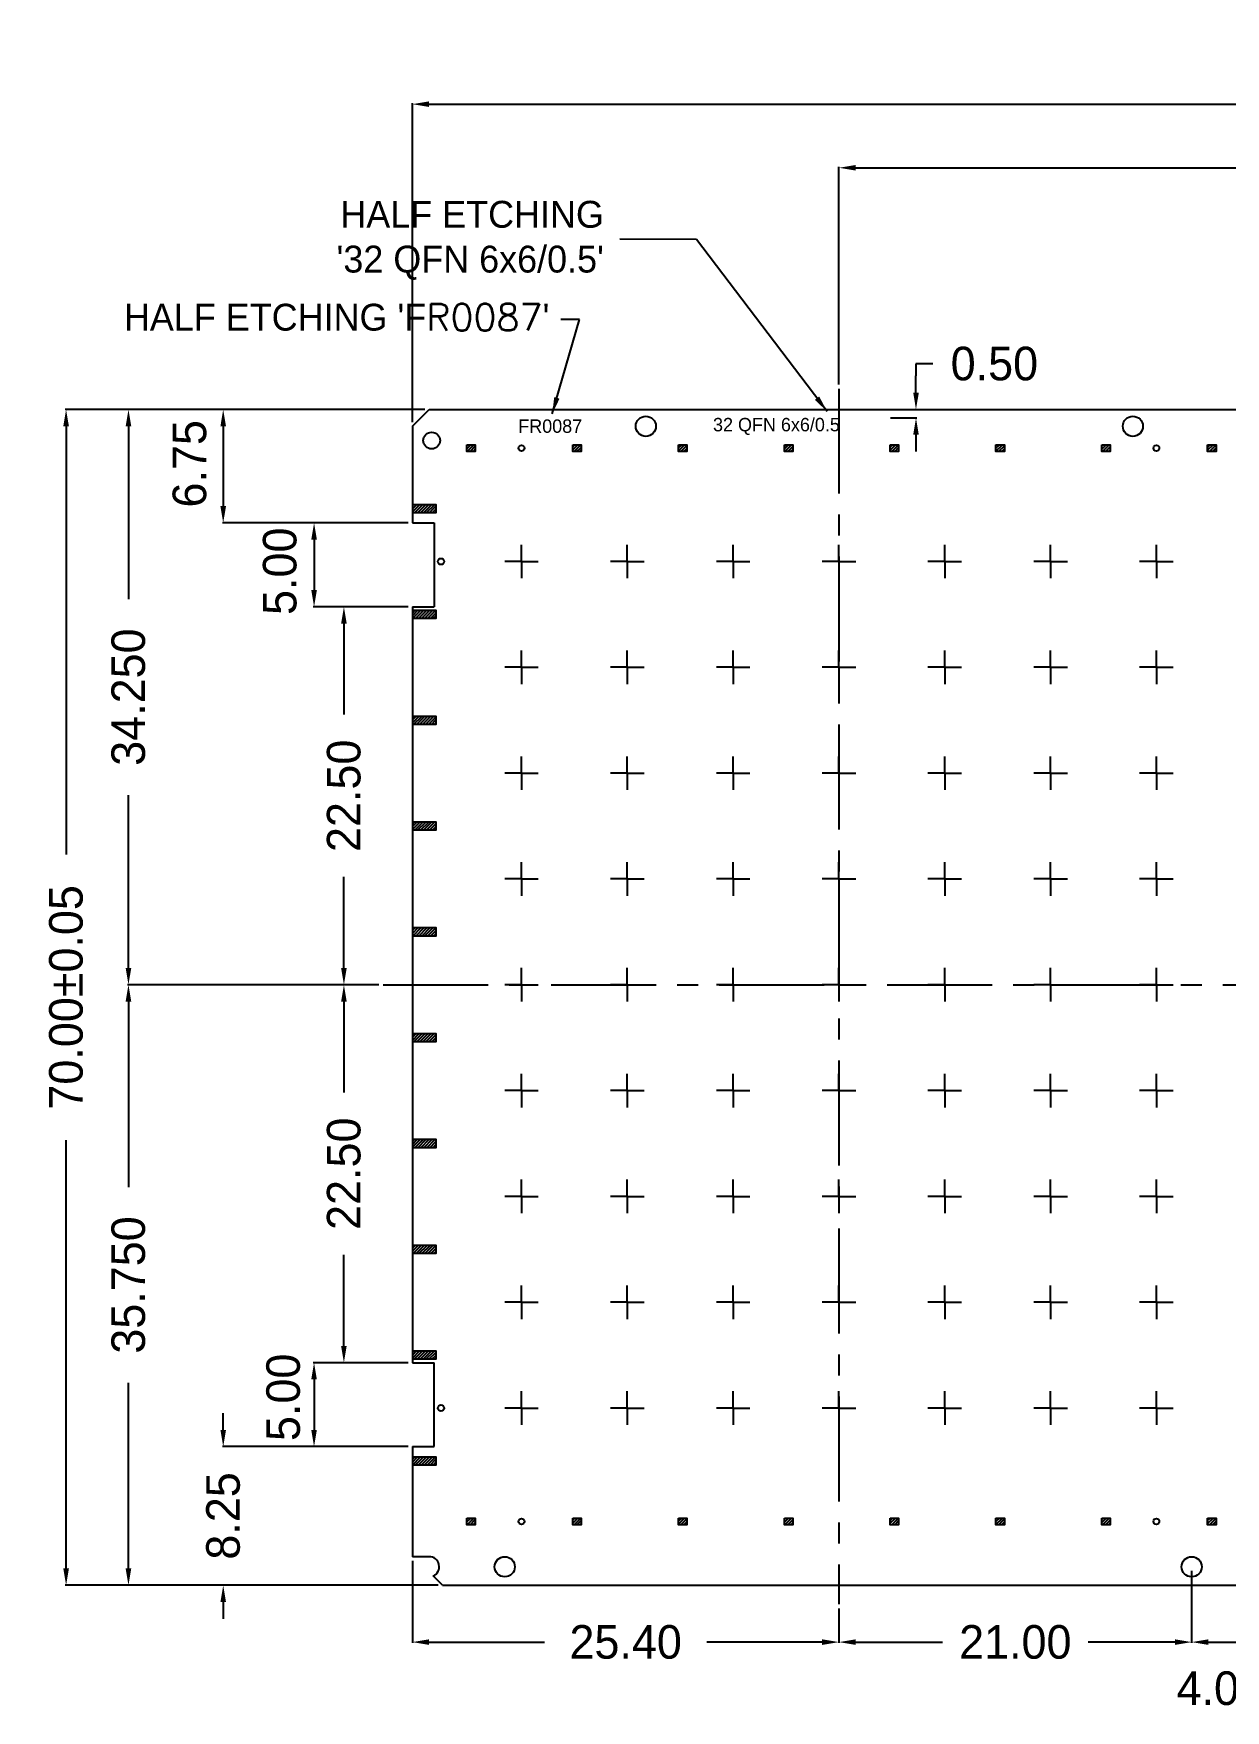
# Model space of a CAD drawing. Extents: x -347 to -72, y -334 to -144.
# Drawn here: x -346.5 to -275.6, y -243.4 to -143.6 of the extents above; entities that cross this region are included whole.
import ezdxf

# ---------------------------------------------------------------- set-up
doc = ezdxf.new("R2010")
doc.units = 0
doc.header["$LTSCALE"] = 5
doc.header["$MEASUREMENT"] = 0
doc.linetypes.add('CENTER', pattern=[2, 1.25, -0.25, 0.25, -0.25])
doc.layers.get('0').update_dxf_attribs({"linetype": 'CONTINUOUS'})
doc.layers.get('DEFPOINTS').update_dxf_attribs({"linetype": 'CONTINUOUS'})
for name, color, linetype in [('CENTER', 1, 'CENTER'), ('DIM', 3, 'CONTINUOUS'), ('Layer1', 4, 'CONTINUOUS')]:
    doc.layers.add(name, color=color, linetype=linetype)
doc.dimstyles.get("Standard").update_dxf_attribs({"dimtxt": 0.3, "dimasz": 0.2, "dimexe": 0.05, "dimexo": 0.15, "dimgap": 0.05, "dimtad": 0, "dimtoh": 1, "dimdec": 3, "dimdsep": 46, "dimtxsty": 'STANDARD', "dimcen": 0.5, "dimadec": 0, "dimazin": 0, "dimtfac": 1, "dimtdec": 3, "dimtofl": 0, "dimtmove": 0, "dimatfit": 3, "dimfxl": 1, "dimtolj": 1, "dimtzin": 0, "dimarcsym": 0})
doc.dimstyles.new('STANDARD$0', dxfattribs={"dimtxt": 0.18, "dimasz": 0.18, "dimexe": 0.18, "dimexo": 0.0625, "dimgap": 0.09, "dimtad": 0, "dimtih": 1, "dimtoh": 1, "dimdec": 4, "dimzin": 0, "dimdsep": 46, "dimtxsty": 'STANDARD', "dimcen": 0.09, "dimadec": 0, "dimazin": 0, "dimtfac": 1, "dimtdec": 4, "dimtofl": 0, "dimtmove": 0, "dimatfit": 3, "dimfxl": 1, "dimtolj": 1, "dimtzin": 0, "dimarcsym": 0})

# ---------------------------------------------------------------- blocks, each defined once
blk = doc.blocks.new('*D1')
at = {"layer": 'DEFPOINTS', "color": 0, "linetype": 'Continuous', "transparency": 16777216}
for p in [(-129.279, 209.935), (-103.879, 207.101), (-129.279, 204.847)]:
    blk.add_point(p, dxfattribs=at)
at = {"layer": 'DIM', "color": 0, "linetype": 'Continuous', "lineweight": -2, "transparency": 16777216}
for p, q in [((-129.279, 209.685), (-129.279, 204.797)), ((-103.879, 206.851), (-103.879, 204.797)), ((-128.279, 204.847), (-121.412, 204.847)), ((-104.879, 204.847), (-111.746, 204.847))]:
    blk.add_line(p, q, dxfattribs=at)
at = {"layer": 'DIM', "color": 0, "linetype": 'Continuous', "transparency": 16777216}
for points in [[(-128.279, 205.014), (-128.279, 204.681), (-129.279, 204.847)], [(-104.879, 205.014), (-104.879, 204.681), (-103.879, 204.847)]]:
    blk.add_solid(points, dxfattribs=at)
at = {"layer": 'DIM', "color": 0, "linetype": 'Continuous', "transparency": 16777216, "insert": (-116.579, 204.847), "char_height": 2, "attachment_point": 5}
blk.add_mtext('\\A1;25.40', dxfattribs=at)
blk = doc.blocks.new('*D15')
at = {"layer": 'DEFPOINTS', "color": 0, "linetype": 'Continuous', "transparency": 16777216}
for p in [(-82.879, 209.335), (-103.879, 207.101), (-82.879, 204.847)]:
    blk.add_point(p, dxfattribs=at)
at = {"layer": 'DIM', "color": 0, "linetype": 'Continuous', "lineweight": -2, "transparency": 16777216}
for p, q in [((-82.879, 209.085), (-82.879, 204.797)), ((-103.879, 206.851), (-103.879, 204.797)), ((-102.879, 204.847), (-97.712, 204.847)), ((-83.879, 204.847), (-89.046, 204.847))]:
    blk.add_line(p, q, dxfattribs=at)
at = {"layer": 'DIM', "color": 0, "linetype": 'Continuous', "transparency": 16777216}
for points in [[(-102.879, 205.014), (-102.879, 204.681), (-103.879, 204.847)], [(-83.879, 205.014), (-83.879, 204.681), (-82.879, 204.847)]]:
    blk.add_solid(points, dxfattribs=at)
at = {"layer": 'DIM', "color": 0, "linetype": 'Continuous', "transparency": 16777216, "insert": (-93.379, 204.847), "char_height": 2, "attachment_point": 5}
blk.add_mtext('\\A1;21.00', dxfattribs=at)
blk = doc.blocks.new('*D18')
at = {"layer": 'DEFPOINTS', "color": 0, "linetype": 'Continuous', "transparency": 16777216}
for p in [(-82.879, 209.335), (-78.879, 207.406), (-78.879, 204.847)]:
    blk.add_point(p, dxfattribs=at)
at = {"layer": 'DIM', "color": 0, "linetype": 'Continuous', "lineweight": -2, "transparency": 16777216}
for p, q in [((-82.879, 209.085), (-82.879, 204.797)), ((-78.879, 207.156), (-78.879, 204.797)), ((-81.879, 204.847), (-79.879, 204.847))]:
    blk.add_line(p, q, dxfattribs=at)
at = {"layer": 'DIM', "color": 0, "linetype": 'Continuous', "transparency": 16777216}
for points in [[(-81.879, 205.014), (-81.879, 204.681), (-82.879, 204.847)], [(-79.879, 205.014), (-79.879, 204.681), (-78.879, 204.847)]]:
    blk.add_solid(points, dxfattribs=at)
at = {"layer": 'DIM', "color": 0, "linetype": 'Continuous', "transparency": 16777216, "insert": (-81.175, 202.091), "char_height": 2, "attachment_point": 5}
blk.add_mtext('\\A1;4.00', dxfattribs=at)
blk = doc.blocks.new('*D28')
at = {"layer": 'DEFPOINTS', "color": 0, "linetype": 'Continuous', "transparency": 16777216}
for p in [(-103.879, 292.627), (-103.879, 279.475), (96.121, 279.475)]:
    blk.add_point(p, dxfattribs=at)
at = {"layer": 'DIM', "color": 0, "linetype": 'Continuous', "lineweight": -2, "transparency": 16777216}
for p, q in [((-103.879, 279.725), (-103.879, 292.677)), ((-102.879, 292.627), (-28.879, 292.627)), ((95.121, 292.627), (21.121, 292.627)), ((96.121, 279.725), (96.121, 292.677))]:
    blk.add_line(p, q, dxfattribs=at)
at = {"layer": 'DIM', "color": 0, "linetype": 'Continuous', "transparency": 16777216}
for points in [[(-102.879, 292.793), (-102.879, 292.46), (-103.879, 292.627)], [(95.121, 292.793), (95.121, 292.46), (96.121, 292.627)]]:
    blk.add_solid(points, dxfattribs=at)
at = {"layer": 'DIM', "color": 0, "linetype": 'Continuous', "transparency": 16777216, "insert": (-3.879, 292.627), "char_height": 2, "attachment_point": 5}
blk.add_mtext('\\A1;50.00%%p0.030 x 4 = 200.00%%p0.05', dxfattribs=at)
blk = doc.blocks.new('*D29')
at = {"layer": 'DEFPOINTS', "color": 0, "linetype": 'Continuous', "transparency": 16777216}
for p in [(-129.279, 296.415), (-129.279, 277.235), (120.721, 277.236, -2.036)]:
    blk.add_point(p, dxfattribs=at)
at = {"layer": 'DIM', "color": 0, "linetype": 'Continuous', "lineweight": -2, "transparency": 16777216}
for p, q in [((-129.279, 277.485), (-129.279, 296.465)), ((-128.279, 296.415), (-12.612, 296.415)), ((119.721, 296.415), (4.054, 296.415)), ((120.721, 277.486), (120.721, 296.465))]:
    blk.add_line(p, q, dxfattribs=at)
at = {"layer": 'DIM', "color": 0, "linetype": 'Continuous', "transparency": 16777216}
for points in [[(-128.279, 296.582), (-128.279, 296.248), (-129.279, 296.415)], [(119.721, 296.582), (119.721, 296.248), (120.721, 296.415)]]:
    blk.add_solid(points, dxfattribs=at)
at = {"layer": 'DIM', "color": 0, "linetype": 'Continuous', "transparency": 16777216, "insert": (-4.279, 296.415), "char_height": 2, "attachment_point": 5}
blk.add_mtext('\\A1;250.00%%p0.1', dxfattribs=at)
blk = doc.blocks.new('*D33')
at = {"layer": 'DEFPOINTS', "color": 0, "linetype": 'Continuous', "transparency": 16777216}
for p in [(-101.061, 277.735), (-99.292, 278.235), (-99.292, 278.235)]:
    blk.add_point(p, dxfattribs=at)
at = {"layer": 'DIM', "color": 0, "linetype": 'Continuous', "lineweight": -2, "transparency": 16777216}
for p, q in [((-98.292, 280.958), (-99.292, 280.958)), ((-99.292, 280.958), (-99.292, 280.235)), ((-99.292, 279.235), (-99.292, 280.235)), ((-100.811, 277.735), (-99.242, 277.735)), ((-99.542, 278.235), (-99.342, 278.235)), ((-99.292, 276.735), (-99.292, 275.735))]:
    blk.add_line(p, q, dxfattribs=at)
at = {"layer": 'DIM', "color": 0, "linetype": 'Continuous', "transparency": 16777216}
for points in [[(-99.458, 279.235), (-99.125, 279.235), (-99.292, 278.235)], [(-99.458, 276.735), (-99.125, 276.735), (-99.292, 277.735)]]:
    blk.add_solid(points, dxfattribs=at)
at = {"layer": 'DIM', "color": 0, "linetype": 'Continuous', "transparency": 16777216, "insert": (-94.625, 280.958), "char_height": 2, "attachment_point": 5}
blk.add_mtext('\\A1;0.50', dxfattribs=at)
blk = doc.blocks.new('*D55')
at = {"layer": 'DEFPOINTS', "color": 0, "linetype": 'Continuous', "transparency": 16777216}
for p in [(-129.279, 271.485), (-135.13, 266.485), (-129.279, 266.485)]:
    blk.add_point(p, dxfattribs=at)
at = {"layer": 'DIM', "color": 0, "linetype": 'Continuous', "lineweight": -2, "transparency": 16777216}
for p, q in [((-129.529, 271.485), (-135.18, 271.485)), ((-135.13, 270.485), (-135.13, 267.485)), ((-129.529, 266.485), (-135.18, 266.485))]:
    blk.add_line(p, q, dxfattribs=at)
at = {"layer": 'DIM', "color": 0, "linetype": 'Continuous', "transparency": 16777216}
for points in [[(-135.297, 270.485), (-134.964, 270.485), (-135.13, 271.485)], [(-135.297, 267.485), (-134.964, 267.485), (-135.13, 266.485)]]:
    blk.add_solid(points, dxfattribs=at)
at = {"layer": 'DIM', "color": 0, "linetype": 'Continuous', "transparency": 16777216, "insert": (-137.165, 268.604), "char_height": 2, "attachment_point": 5, "rotation": 90}
blk.add_mtext('\\A1;5.00', dxfattribs=at)
blk = doc.blocks.new('*D58')
at = {"layer": 'DEFPOINTS', "color": 0, "linetype": 'Continuous', "transparency": 16777216}
for p in [(-129.279, 216.485), (-140.54, 208.235), (-127.483, 208.235)]:
    blk.add_point(p, dxfattribs=at)
at = {"layer": 'DIM', "color": 0, "linetype": 'Continuous', "lineweight": -2, "transparency": 16777216}
for p, q in [((-140.54, 217.485), (-140.54, 218.485)), ((-129.529, 216.485), (-140.59, 216.485)), ((-127.733, 208.235), (-140.59, 208.235)), ((-140.54, 207.235), (-140.54, 206.235))]:
    blk.add_line(p, q, dxfattribs=at)
at = {"layer": 'DIM', "color": 0, "linetype": 'Continuous', "transparency": 16777216}
for points in [[(-140.706, 217.485), (-140.373, 217.485), (-140.54, 216.485)], [(-140.706, 207.235), (-140.373, 207.235), (-140.54, 208.235)]]:
    blk.add_solid(points, dxfattribs=at)
at = {"layer": 'DIM', "color": 0, "linetype": 'Continuous', "transparency": 16777216, "insert": (-140.54, 212.36), "char_height": 2, "attachment_point": 5, "rotation": 90}
blk.add_mtext('\\A1;8.25', dxfattribs=at)
blk = doc.blocks.new('*D54')
at = {"layer": 'DEFPOINTS', "color": 0, "linetype": 'Continuous', "transparency": 16777216}
for p in [(-128.279, 278.235), (-140.54, 271.485), (-129.279, 271.485)]:
    blk.add_point(p, dxfattribs=at)
at = {"layer": 'DIM', "color": 0, "linetype": 'Continuous', "lineweight": -2, "transparency": 16777216}
for p, q in [((-128.529, 278.235), (-140.59, 278.235)), ((-140.54, 277.235), (-140.54, 272.485)), ((-129.529, 271.485), (-140.59, 271.485))]:
    blk.add_line(p, q, dxfattribs=at)
at = {"layer": 'DIM', "color": 0, "linetype": 'Continuous', "transparency": 16777216}
for points in [[(-140.706, 277.235), (-140.373, 277.235), (-140.54, 278.235)], [(-140.706, 272.485), (-140.373, 272.485), (-140.54, 271.485)]]:
    blk.add_solid(points, dxfattribs=at)
at = {"layer": 'DIM', "color": 0, "linetype": 'Continuous', "transparency": 16777216, "insert": (-142.538, 275.002), "char_height": 2, "attachment_point": 5, "rotation": 90}
blk.add_mtext('\\A1;6.75', dxfattribs=at)
blk = doc.blocks.new('*D51')
at = {"layer": 'DEFPOINTS', "color": 0, "linetype": 'Continuous', "transparency": 16777216}
for p in [(-149.894, 278.235), (-128.279, 278.235), (-127.483, 208.235)]:
    blk.add_point(p, dxfattribs=at)
at = {"layer": 'DIM', "color": 0, "linetype": 'Continuous', "lineweight": -2, "transparency": 16777216}
for p, q in [((-128.529, 278.235), (-149.944, 278.235)), ((-149.894, 277.235), (-149.894, 251.735)), ((-149.894, 209.235), (-149.894, 234.735)), ((-127.733, 208.235), (-149.944, 208.235))]:
    blk.add_line(p, q, dxfattribs=at)
at = {"layer": 'DIM', "color": 0, "linetype": 'Continuous', "transparency": 16777216}
for points in [[(-150.061, 277.235), (-149.727, 277.235), (-149.894, 278.235)], [(-150.061, 209.235), (-149.727, 209.235), (-149.894, 208.235)]]:
    blk.add_solid(points, dxfattribs=at)
at = {"layer": 'DIM', "color": 0, "linetype": 'Continuous', "transparency": 16777216, "insert": (-149.894, 243.235), "char_height": 2, "attachment_point": 5, "rotation": 90}
blk.add_mtext('\\A1;70.00%%p0.05', dxfattribs=at)
blk = doc.blocks.new('*D56')
at = {"layer": 'DEFPOINTS', "color": 0, "linetype": 'Continuous', "transparency": 16777216}
for p in [(-129.279, 266.485), (-133.354, 243.985), (-131.015, 243.985)]:
    blk.add_point(p, dxfattribs=at)
at = {"layer": 'DIM', "color": 0, "linetype": 'Continuous', "lineweight": -2, "transparency": 16777216}
for p, q in [((-129.529, 266.485), (-133.404, 266.485)), ((-133.354, 265.485), (-133.354, 260.068)), ((-133.354, 244.985), (-133.354, 250.402)), ((-131.265, 243.985), (-133.404, 243.985))]:
    blk.add_line(p, q, dxfattribs=at)
at = {"layer": 'DIM', "color": 0, "linetype": 'Continuous', "transparency": 16777216}
for points in [[(-133.52, 265.485), (-133.187, 265.485), (-133.354, 266.485)], [(-133.52, 244.985), (-133.187, 244.985), (-133.354, 243.985)]]:
    blk.add_solid(points, dxfattribs=at)
at = {"layer": 'DIM', "color": 0, "linetype": 'Continuous', "transparency": 16777216, "insert": (-133.354, 255.235), "char_height": 2, "attachment_point": 5, "rotation": 90}
blk.add_mtext('\\A1;22.50', dxfattribs=at)
blk = doc.blocks.new('*D53')
at = {"layer": 'DEFPOINTS', "color": 0, "linetype": 'Continuous', "transparency": 16777216}
for p in [(-131.015, 243.985), (-146.182, 208.235), (-127.483, 208.235)]:
    blk.add_point(p, dxfattribs=at)
at = {"layer": 'DIM', "color": 0, "linetype": 'Continuous', "lineweight": -2, "transparency": 16777216}
for p, q in [((-131.265, 243.985), (-146.232, 243.985)), ((-146.182, 242.985), (-146.182, 231.943)), ((-146.182, 209.235), (-146.182, 220.277)), ((-127.733, 208.235), (-146.232, 208.235))]:
    blk.add_line(p, q, dxfattribs=at)
at = {"layer": 'DIM', "color": 0, "linetype": 'Continuous', "transparency": 16777216}
for points in [[(-146.349, 242.985), (-146.015, 242.985), (-146.182, 243.985)], [(-146.349, 209.235), (-146.015, 209.235), (-146.182, 208.235)]]:
    blk.add_solid(points, dxfattribs=at)
at = {"layer": 'DIM', "color": 0, "linetype": 'Continuous', "transparency": 16777216, "insert": (-146.182, 226.11), "char_height": 2, "attachment_point": 5, "rotation": 90}
blk.add_mtext('\\A1;35.750', dxfattribs=at)
blk = doc.blocks.new('*D52')
at = {"layer": 'DEFPOINTS', "color": 0, "linetype": 'Continuous', "transparency": 16777216}
for p in [(-146.182, 278.235), (-128.279, 278.235), (-131.015, 243.985)]:
    blk.add_point(p, dxfattribs=at)
at = {"layer": 'DIM', "color": 0, "linetype": 'Continuous', "lineweight": -2, "transparency": 16777216}
for p, q in [((-128.529, 278.235), (-146.232, 278.235)), ((-146.182, 277.235), (-146.182, 266.943)), ((-146.182, 244.985), (-146.182, 255.277)), ((-131.265, 243.985), (-146.232, 243.985))]:
    blk.add_line(p, q, dxfattribs=at)
at = {"layer": 'DIM', "color": 0, "linetype": 'Continuous', "transparency": 16777216}
for points in [[(-146.349, 277.235), (-146.015, 277.235), (-146.182, 278.235)], [(-146.349, 244.985), (-146.015, 244.985), (-146.182, 243.985)]]:
    blk.add_solid(points, dxfattribs=at)
at = {"layer": 'DIM', "color": 0, "linetype": 'Continuous', "transparency": 16777216, "insert": (-146.182, 261.11), "char_height": 2, "attachment_point": 5, "rotation": 90}
blk.add_mtext('\\A1;34.250', dxfattribs=at)
blk = doc.blocks.new('*D57')
at = {"layer": 'DEFPOINTS', "color": 0, "linetype": 'Continuous', "transparency": 16777216}
for p in [(-129.279, 221.485), (-135.13, 216.485), (-129.279, 216.485)]:
    blk.add_point(p, dxfattribs=at)
at = {"layer": 'DIM', "color": 0, "linetype": 'Continuous', "lineweight": -2, "transparency": 16777216}
for p, q in [((-129.529, 221.485), (-135.18, 221.485)), ((-135.13, 220.485), (-135.13, 217.485)), ((-129.529, 216.485), (-135.18, 216.485))]:
    blk.add_line(p, q, dxfattribs=at)
at = {"layer": 'DIM', "color": 0, "linetype": 'Continuous', "transparency": 16777216}
for points in [[(-135.297, 220.485), (-134.964, 220.485), (-135.13, 221.485)], [(-135.297, 217.485), (-134.964, 217.485), (-135.13, 216.485)]]:
    blk.add_solid(points, dxfattribs=at)
at = {"layer": 'DIM', "color": 0, "linetype": 'Continuous', "transparency": 16777216, "insert": (-136.961, 219.422), "char_height": 2, "attachment_point": 5, "rotation": 90}
blk.add_mtext('\\A1;5.00', dxfattribs=at)
blk = doc.blocks.new('*D62')
at = {"layer": 'DEFPOINTS', "color": 0, "linetype": 'Continuous', "transparency": 16777216}
for p in [(-131.265, 243.985), (-133.354, 221.485), (-129.529, 221.485)]:
    blk.add_point(p, dxfattribs=at)
at = {"layer": 'DIM', "color": 0, "linetype": 'Continuous', "lineweight": -2, "transparency": 16777216}
for p, q in [((-131.515, 243.985), (-133.404, 243.985)), ((-133.354, 242.985), (-133.354, 237.568)), ((-133.354, 222.485), (-133.354, 227.902)), ((-129.779, 221.485), (-133.404, 221.485))]:
    blk.add_line(p, q, dxfattribs=at)
at = {"layer": 'DIM', "color": 0, "linetype": 'Continuous', "transparency": 16777216}
for points in [[(-133.52, 242.985), (-133.187, 242.985), (-133.354, 243.985)], [(-133.52, 222.485), (-133.187, 222.485), (-133.354, 221.485)]]:
    blk.add_solid(points, dxfattribs=at)
at = {"layer": 'DIM', "color": 0, "linetype": 'Continuous', "transparency": 16777216, "insert": (-133.354, 232.735), "char_height": 2, "attachment_point": 5, "rotation": 90}
blk.add_mtext('\\A1;22.50', dxfattribs=at)

msp = doc.modelspace()

# ---------------------------------------------------------------- hatches: boundary and pattern name
at = {"layer": 'Layer1'}
h = msp.add_hatch(dxfattribs=at)
h.set_pattern_fill('ANSI31', color=256, angle=180, style=0)
h.set_pattern_definition([(225, (-3e-13, 0.033), (0.088388348, -0.088388348), [])])
h.paths.add_polyline_path([(-320.2408, -168.4906), (-320.2408, -168.0906), (-320.7408, -168.0906), (-320.7408, -168.4906)])
h.paths.add_polyline_path([(-313.9408, -168.4906), (-313.9408, -168.0906), (-314.4408, -168.0906), (-314.4408, -168.4906)])
h.paths.add_polyline_path([(-308.1408, -168.0906), (-308.1408, -168.4906), (-307.6408, -168.4906), (-307.6408, -168.0906)])
h.paths.add_polyline_path([(-301.8408, -168.4906), (-301.3408, -168.4906), (-301.3408, -168.0906), (-301.8408, -168.0906)])
h.paths.add_polyline_path([(-295.0408, -168.4906), (-295.0408, -168.0906), (-295.5408, -168.0906), (-295.5408, -168.4906)])
h.paths.add_polyline_path([(-289.2408, -168.4906), (-288.7408, -168.4906), (-288.7408, -168.0906), (-289.2408, -168.0906)])
h.paths.add_polyline_path([(-282.4408, -168.0906), (-282.9408, -168.0906), (-282.9408, -168.4906), (-282.4408, -168.4906)])
h.paths.add_polyline_path([(-276.6408, -168.4906), (-276.1408, -168.4906), (-276.1408, -168.0906), (-276.6408, -168.0906)])
h = msp.add_hatch(dxfattribs=at)
h.set_pattern_fill('ANSI31', color=256, angle=180, style=0)
h.set_pattern_definition([(225, (-50.4, 0.033), (0.088388348, -0.088388348), [])])
h.paths.add_polyline_path([(-322.5908, -172.1406), (-322.5908, -171.6406), (-323.9908, -171.6406), (-323.9908, -172.1406)])
h.paths.add_polyline_path([(-322.5908, -178.4406), (-322.5908, -177.9406), (-323.9908, -177.9406), (-323.9908, -178.4406)])
h.paths.add_polyline_path([(-323.9908, -184.2406), (-323.9908, -184.7406), (-322.5908, -184.7406), (-322.5908, -184.2406)])
h.paths.add_polyline_path([(-322.5908, -191.0406), (-322.5908, -190.5406), (-323.9908, -190.5406), (-323.9908, -191.0406)])
h.paths.add_polyline_path([(-322.5908, -197.3406), (-322.5908, -196.8406), (-323.9908, -196.8406), (-323.9908, -197.3406)])
h.paths.add_polyline_path([(-322.5908, -203.6406), (-322.5908, -203.1406), (-323.9908, -203.1406), (-323.9908, -203.6406)])
h.paths.add_polyline_path([(-322.5908, -209.9406), (-322.5908, -209.4406), (-323.9908, -209.4406), (-323.9908, -209.9406)])
h.paths.add_polyline_path([(-322.5908, -216.2406), (-322.5908, -215.7406), (-323.9908, -215.7406), (-323.9908, -216.2406)])
h.paths.add_polyline_path([(-323.9908, -222.0406), (-323.9908, -222.5406), (-322.5908, -222.5406), (-322.5908, -222.0406)])
h.paths.add_polyline_path([(-322.5908, -228.8406), (-322.5908, -228.3406), (-323.9908, -228.3406), (-323.9908, -228.8406)])
h = msp.add_hatch(dxfattribs=at)
h.set_pattern_fill('ANSI31', color=256, angle=180, style=0)
h.set_pattern_definition([(225, (-3e-13, -63.867), (0.088388348, -0.088388348), [])])
h.paths.add_polyline_path([(-320.2408, -232.3906), (-320.2408, -231.9906), (-320.7408, -231.9906), (-320.7408, -232.3906)])
h.paths.add_polyline_path([(-313.9408, -232.3906), (-313.9408, -231.9906), (-314.4408, -231.9906), (-314.4408, -232.3906)])
h.paths.add_polyline_path([(-308.1408, -231.9906), (-308.1408, -232.3906), (-307.6408, -232.3906), (-307.6408, -231.9906)])
h.paths.add_polyline_path([(-301.8408, -232.3906), (-301.3408, -232.3906), (-301.3408, -231.9906), (-301.8408, -231.9906)])
h.paths.add_polyline_path([(-295.0408, -232.3906), (-295.0408, -231.9906), (-295.5408, -231.9906), (-295.5408, -232.3906)])
h.paths.add_polyline_path([(-289.2408, -232.3906), (-288.7408, -232.3906), (-288.7408, -231.9906), (-289.2408, -231.9906)])
h.paths.add_polyline_path([(-282.4408, -231.9906), (-282.9408, -231.9906), (-282.9408, -232.3906), (-282.4408, -232.3906)])
h.paths.add_polyline_path([(-276.6408, -232.3906), (-276.1408, -232.3906), (-276.1408, -231.9906), (-276.6408, -231.9906)])

# ---------------------------------------------------------------- linework, layer by layer
for p, q in [((-323.9908, -166.9906), (-322.9908, -165.9906)), ((-322.9908, -165.9906), (-74.9895, -165.9906)), ((-323.9908, -166.9906), (-323.9908, -172.7406)), ((-323.9908, -172.7406), (-322.6908, -172.7406)), ((-322.6908, -172.7406), (-322.6908, -177.7406)), ((-323.9908, -177.7406), (-323.9908, -222.7406)), ((-323.9908, -177.7406), (-322.6908, -177.7406)), ((-323.9908, -222.7406), (-322.6908, -222.7406)), ((-322.6908, -227.7406), (-322.6908, -222.7406)), ((-323.9908, -227.7406), (-322.6908, -227.7406)), ((-323.9908, -227.7406), (-323.9908, -234.2906)), ((-323.194, -234.2906), (-323.9908, -234.2906)), ((-322.9908, -234.2906), (-323.194, -234.2906)), ((-322.1943, -235.9906), (-322.7463, -235.4386)), ((-322.1943, -235.9906), (-74.9872, -235.9906))]:
    msp.add_line(p, q)
for centre, radius in [((-310.0908, -166.9906), 0.6), ((-281.0908, -166.9906), 0.6), ((-322.8408, -167.8406), 0.5), ((-317.4908, -168.2906), 0.175), ((-279.6908, -168.2906), 0.175), ((-322.2908, -175.0406), 0.185), ((-322.2908, -225.4406), 0.185), ((-317.4908, -232.1906), 0.175), ((-279.6908, -232.1906), 0.175), ((-318.4908, -234.8906), 0.6), ((-277.5908, -234.8906), 0.6)]:
    msp.add_circle(centre, radius)
msp.add_arc((-322.9908, -234.8906), 0.6, 294.0393, 90)
at = {"layer": 'CENTER'}
for p, q in [((-298.5908, -164.7509), (-298.5908, -237.1248)), ((-317.4908, -175.0406), (-317.4908, -174.0406)), ((-311.1908, -175.0406), (-311.1908, -174.0406)), ((-304.8908, -175.0406), (-304.8908, -174.0406)), ((-298.5908, -175.0406), (-298.5908, -174.0406)), ((-292.2908, -175.0406), (-292.2908, -174.0406)), ((-285.9908, -175.0406), (-285.9908, -174.0406)), ((-279.6908, -175.0406), (-279.6908, -174.0406)), ((-317.4908, -175.0406), (-318.4908, -175.0406)), ((-317.4908, -175.0406), (-316.4908, -175.0406)), ((-317.4908, -175.0406), (-317.4908, -176.0406)), ((-311.1908, -175.0406), (-312.1908, -175.0406)), ((-311.1908, -175.0406), (-310.1908, -175.0406)), ((-311.1908, -175.0406), (-311.1908, -176.0406)), ((-304.8908, -175.0406), (-305.8908, -175.0406)), ((-304.8908, -175.0406), (-303.8908, -175.0406)), ((-304.8908, -175.0406), (-304.8908, -176.0406)), ((-298.5908, -175.0406), (-299.5908, -175.0406)), ((-298.5908, -175.0406), (-297.5908, -175.0406)), ((-298.5908, -175.0406), (-298.5908, -176.0406)), ((-292.2908, -175.0406), (-293.2908, -175.0406)), ((-292.2908, -175.0406), (-291.2908, -175.0406)), ((-292.2908, -175.0406), (-292.2908, -176.0406)), ((-285.9908, -175.0406), (-286.9908, -175.0406)), ((-285.9908, -175.0406), (-285.9908, -176.0406)), ((-285.9908, -175.0406), (-284.9908, -175.0406)), ((-279.6908, -175.0406), (-280.6908, -175.0406)), ((-279.6908, -175.0406), (-278.6908, -175.0406)), ((-279.6908, -175.0406), (-279.6908, -176.0406)), ((-317.4908, -181.3406), (-317.4908, -180.3406)), ((-311.1908, -181.3406), (-311.1908, -180.3406)), ((-304.8908, -181.3406), (-304.8908, -180.3406)), ((-298.5908, -181.3406), (-298.5908, -180.3406)), ((-292.2908, -181.3406), (-292.2908, -180.3406)), ((-285.9908, -181.3406), (-285.9908, -180.3406)), ((-279.6908, -181.3406), (-279.6908, -180.3406)), ((-317.4908, -181.3406), (-318.4908, -181.3406)), ((-317.4908, -181.3406), (-316.4908, -181.3406)), ((-317.4908, -181.3406), (-317.4908, -182.3406)), ((-311.1908, -181.3406), (-312.1908, -181.3406)), ((-311.1908, -181.3406), (-310.1908, -181.3406)), ((-311.1908, -181.3406), (-311.1908, -182.3406)), ((-304.8908, -181.3406), (-305.8908, -181.3406)), ((-304.8908, -181.3406), (-303.8908, -181.3406)), ((-304.8908, -181.3406), (-304.8908, -182.3406)), ((-298.5908, -181.3406), (-299.5908, -181.3406)), ((-298.5908, -181.3406), (-298.5908, -182.3406)), ((-298.5908, -181.3406), (-297.5908, -181.3406)), ((-292.2908, -181.3406), (-293.2908, -181.3406)), ((-292.2908, -181.3406), (-291.2908, -181.3406)), ((-292.2908, -181.3406), (-292.2908, -182.3406)), ((-285.9908, -181.3406), (-286.9908, -181.3406)), ((-285.9908, -181.3406), (-284.9908, -181.3406)), ((-285.9908, -181.3406), (-285.9908, -182.3406)), ((-279.6908, -181.3406), (-280.6908, -181.3406)), ((-279.6908, -181.3406), (-278.6908, -181.3406)), ((-279.6908, -181.3406), (-279.6908, -182.3406)), ((-317.4908, -187.6406), (-317.4908, -186.6406)), ((-311.1908, -187.6406), (-311.1908, -186.6406)), ((-304.8908, -187.6406), (-304.8908, -186.6406)), ((-298.5908, -187.6406), (-298.5908, -186.6406)), ((-292.2908, -187.6406), (-292.2908, -186.6406)), ((-285.9908, -187.6406), (-285.9908, -186.6406)), ((-279.6908, -187.6406), (-279.6908, -186.6406)), ((-317.4908, -187.6406), (-318.4908, -187.6406)), ((-317.4908, -187.6406), (-316.4908, -187.6406)), ((-317.4908, -187.6406), (-317.4908, -188.6406)), ((-311.1908, -187.6406), (-312.1908, -187.6406)), ((-311.1908, -187.6406), (-310.1908, -187.6406)), ((-311.1908, -187.6406), (-311.1908, -188.6406)), ((-304.8908, -187.6406), (-305.8908, -187.6406)), ((-304.8908, -187.6406), (-303.8908, -187.6406)), ((-304.8908, -187.6406), (-304.8908, -188.6406)), ((-298.5908, -187.6406), (-299.5908, -187.6406)), ((-298.5908, -187.6406), (-297.5908, -187.6406)), ((-298.5908, -187.6406), (-298.5908, -188.6406)), ((-292.2908, -187.6406), (-293.2908, -187.6406)), ((-292.2908, -187.6406), (-291.2908, -187.6406)), ((-292.2908, -187.6406), (-292.2908, -188.6406)), ((-285.9908, -187.6406), (-286.9908, -187.6406)), ((-285.9908, -187.6406), (-284.9908, -187.6406)), ((-285.9908, -187.6406), (-285.9908, -188.6406)), ((-279.6908, -187.6406), (-280.6908, -187.6406)), ((-279.6908, -187.6406), (-278.6908, -187.6406)), ((-279.6908, -187.6406), (-279.6908, -188.6406)), ((-317.4908, -193.9406), (-317.4908, -192.9406)), ((-311.1908, -193.9406), (-311.1908, -192.9406)), ((-304.8908, -193.9406), (-304.8908, -192.9406)), ((-298.5908, -193.9406), (-298.5908, -192.9406)), ((-292.2908, -193.9406), (-292.2908, -192.9406)), ((-285.9908, -193.9406), (-285.9908, -192.9406)), ((-279.6908, -193.9406), (-279.6908, -192.9406)), ((-317.4908, -193.9406), (-318.4908, -193.9406)), ((-317.4908, -193.9406), (-317.4908, -194.9406)), ((-317.4908, -193.9406), (-316.4908, -193.9406)), ((-311.1908, -193.9406), (-312.1908, -193.9406)), ((-311.1908, -193.9406), (-311.1908, -194.9406)), ((-311.1908, -193.9406), (-310.1908, -193.9406)), ((-304.8908, -193.9406), (-305.8908, -193.9406)), ((-304.8908, -193.9406), (-304.8908, -194.9406)), ((-304.8908, -193.9406), (-303.8908, -193.9406)), ((-298.5908, -193.9406), (-299.5908, -193.9406)), ((-298.5908, -193.9406), (-298.5908, -194.9406)), ((-298.5908, -193.9406), (-297.5908, -193.9406)), ((-292.2908, -193.9406), (-293.2908, -193.9406)), ((-292.2908, -193.9406), (-292.2908, -194.9406)), ((-292.2908, -193.9406), (-291.2908, -193.9406)), ((-285.9908, -193.9406), (-286.9908, -193.9406)), ((-285.9908, -193.9406), (-285.9908, -194.9406)), ((-285.9908, -193.9406), (-284.9908, -193.9406)), ((-279.6908, -193.9406), (-280.6908, -193.9406)), ((-279.6908, -193.9406), (-279.6908, -194.9406)), ((-279.6908, -193.9406), (-278.6908, -193.9406)), ((-317.4908, -200.2406), (-317.4908, -199.2406)), ((-311.1908, -200.2406), (-311.1908, -199.2406)), ((-304.8908, -200.2406), (-304.8908, -199.2406)), ((-298.5908, -200.2406), (-298.5908, -199.2406)), ((-292.2908, -200.2406), (-292.2908, -199.2406)), ((-285.9908, -200.2406), (-285.9908, -199.2406)), ((-279.6908, -200.2406), (-279.6908, -199.2406)), ((-325.7267, -200.2406), (-72.6932, -200.2406)), ((-317.4908, -200.2406), (-318.4908, -200.2406)), ((-317.4908, -200.2406), (-316.4908, -200.2406)), ((-317.4908, -200.2406), (-317.4908, -201.2406)), ((-311.1908, -200.2406), (-312.1908, -200.2406)), ((-311.1908, -200.2406), (-310.1908, -200.2406)), ((-311.1908, -200.2406), (-311.1908, -201.2406)), ((-304.8908, -200.2406), (-305.8908, -200.2406)), ((-304.8908, -200.2406), (-303.8908, -200.2406)), ((-304.8908, -200.2406), (-304.8908, -201.2406)), ((-298.5908, -200.2406), (-299.5908, -200.2406)), ((-298.5908, -200.2406), (-298.5908, -201.2406)), ((-298.5908, -200.2406), (-297.5908, -200.2406)), ((-292.2908, -200.2406), (-293.2908, -200.2406)), ((-292.2908, -200.2406), (-291.2908, -200.2406)), ((-292.2908, -200.2406), (-292.2908, -201.2406)), ((-285.9908, -200.2406), (-286.9908, -200.2406)), ((-285.9908, -200.2406), (-284.9908, -200.2406)), ((-285.9908, -200.2406), (-285.9908, -201.2406)), ((-279.6908, -200.2406), (-280.6908, -200.2406)), ((-279.6908, -200.2406), (-278.6908, -200.2406)), ((-279.6908, -200.2406), (-279.6908, -201.2406)), ((-317.4908, -206.5406), (-317.4908, -205.5406)), ((-311.1908, -206.5406), (-311.1908, -205.5406)), ((-304.8908, -206.5406), (-304.8908, -205.5406)), ((-298.5908, -206.5406), (-298.5908, -205.5406)), ((-292.2908, -206.5406), (-292.2908, -205.5406)), ((-285.9908, -206.5406), (-285.9908, -205.5406)), ((-279.6908, -206.5406), (-279.6908, -205.5406)), ((-317.4908, -206.5406), (-318.4908, -206.5406)), ((-317.4908, -206.5406), (-316.4908, -206.5406)), ((-317.4908, -206.5406), (-317.4908, -207.5406)), ((-311.1908, -206.5406), (-312.1908, -206.5406)), ((-311.1908, -206.5406), (-310.1908, -206.5406)), ((-311.1908, -206.5406), (-311.1908, -207.5406)), ((-304.8908, -206.5406), (-305.8908, -206.5406)), ((-304.8908, -206.5406), (-303.8908, -206.5406)), ((-304.8908, -206.5406), (-304.8908, -207.5406)), ((-298.5908, -206.5406), (-299.5908, -206.5406)), ((-298.5908, -206.5406), (-298.5908, -207.5406)), ((-298.5908, -206.5406), (-297.5908, -206.5406)), ((-292.2908, -206.5406), (-293.2908, -206.5406)), ((-292.2908, -206.5406), (-291.2908, -206.5406)), ((-292.2908, -206.5406), (-292.2908, -207.5406)), ((-285.9908, -206.5406), (-286.9908, -206.5406)), ((-285.9908, -206.5406), (-285.9908, -207.5406)), ((-285.9908, -206.5406), (-284.9908, -206.5406)), ((-279.6908, -206.5406), (-280.6908, -206.5406)), ((-279.6908, -206.5406), (-278.6908, -206.5406)), ((-279.6908, -206.5406), (-279.6908, -207.5406)), ((-317.4908, -212.8406), (-317.4908, -211.8406)), ((-311.1908, -212.8406), (-311.1908, -211.8406)), ((-304.8908, -212.8406), (-304.8908, -211.8406)), ((-298.5908, -212.8406), (-298.5908, -211.8406)), ((-292.2908, -212.8406), (-292.2908, -211.8406)), ((-285.9908, -212.8406), (-285.9908, -211.8406)), ((-279.6908, -212.8406), (-279.6908, -211.8406)), ((-317.4908, -212.8406), (-318.4908, -212.8406)), ((-317.4908, -212.8406), (-316.4908, -212.8406)), ((-317.4908, -212.8406), (-317.4908, -213.8406)), ((-311.1908, -212.8406), (-312.1908, -212.8406)), ((-311.1908, -212.8406), (-310.1908, -212.8406)), ((-311.1908, -212.8406), (-311.1908, -213.8406)), ((-304.8908, -212.8406), (-305.8908, -212.8406)), ((-304.8908, -212.8406), (-303.8908, -212.8406)), ((-304.8908, -212.8406), (-304.8908, -213.8406)), ((-298.5908, -212.8406), (-299.5908, -212.8406)), ((-298.5908, -212.8406), (-298.5908, -213.8406)), ((-298.5908, -212.8406), (-297.5908, -212.8406)), ((-292.2908, -212.8406), (-293.2908, -212.8406)), ((-292.2908, -212.8406), (-291.2908, -212.8406)), ((-292.2908, -212.8406), (-292.2908, -213.8406)), ((-285.9908, -212.8406), (-286.9908, -212.8406)), ((-285.9908, -212.8406), (-285.9908, -213.8406)), ((-285.9908, -212.8406), (-284.9908, -212.8406)), ((-279.6908, -212.8406), (-280.6908, -212.8406)), ((-279.6908, -212.8406), (-278.6908, -212.8406)), ((-279.6908, -212.8406), (-279.6908, -213.8406)), ((-317.4908, -219.1406), (-317.4908, -218.1406)), ((-311.1908, -219.1406), (-311.1908, -218.1406)), ((-304.8908, -219.1406), (-304.8908, -218.1406)), ((-298.5908, -219.1406), (-298.5908, -218.1406)), ((-292.2908, -219.1406), (-292.2908, -218.1406)), ((-285.9908, -219.1406), (-285.9908, -218.1406)), ((-279.6908, -219.1406), (-279.6908, -218.1406)), ((-317.4908, -219.1406), (-318.4908, -219.1406)), ((-317.4908, -219.1406), (-316.4908, -219.1406)), ((-317.4908, -219.1406), (-317.4908, -220.1406)), ((-311.1908, -219.1406), (-312.1908, -219.1406)), ((-311.1908, -219.1406), (-310.1908, -219.1406)), ((-311.1908, -219.1406), (-311.1908, -220.1406)), ((-304.8908, -219.1406), (-305.8908, -219.1406)), ((-304.8908, -219.1406), (-303.8908, -219.1406)), ((-304.8908, -219.1406), (-304.8908, -220.1406)), ((-298.5908, -219.1406), (-299.5908, -219.1406)), ((-298.5908, -219.1406), (-298.5908, -220.1406)), ((-298.5908, -219.1406), (-297.5908, -219.1406)), ((-292.2908, -219.1406), (-293.2908, -219.1406)), ((-292.2908, -219.1406), (-291.2908, -219.1406)), ((-292.2908, -219.1406), (-292.2908, -220.1406)), ((-285.9908, -219.1406), (-286.9908, -219.1406)), ((-285.9908, -219.1406), (-285.9908, -220.1406)), ((-285.9908, -219.1406), (-284.9908, -219.1406)), ((-279.6908, -219.1406), (-280.6908, -219.1406)), ((-279.6908, -219.1406), (-278.6908, -219.1406)), ((-279.6908, -219.1406), (-279.6908, -220.1406)), ((-317.4908, -225.4406), (-317.4908, -224.4406)), ((-311.1908, -225.4406), (-311.1908, -224.4406)), ((-304.8908, -225.4406), (-304.8908, -224.4406)), ((-298.5908, -225.4406), (-298.5908, -224.4406)), ((-292.2908, -225.4406), (-292.2908, -224.4406)), ((-285.9908, -225.4406), (-285.9908, -224.4406)), ((-279.6908, -225.4406), (-279.6908, -224.4406)), ((-317.4908, -225.4406), (-318.4908, -225.4406)), ((-317.4908, -225.4406), (-316.4908, -225.4406)), ((-317.4908, -225.4406), (-317.4908, -226.4406)), ((-311.1908, -225.4406), (-312.1908, -225.4406)), ((-311.1908, -225.4406), (-311.1908, -226.4406)), ((-311.1908, -225.4406), (-310.1908, -225.4406)), ((-304.8908, -225.4406), (-305.8908, -225.4406)), ((-304.8908, -225.4406), (-303.8908, -225.4406)), ((-304.8908, -225.4406), (-304.8908, -226.4406)), ((-298.5908, -225.4406), (-299.5908, -225.4406)), ((-298.5908, -225.4406), (-298.5908, -226.4406)), ((-298.5908, -225.4406), (-297.5908, -225.4406)), ((-292.2908, -225.4406), (-293.2908, -225.4406)), ((-292.2908, -225.4406), (-292.2908, -226.4406)), ((-292.2908, -225.4406), (-291.2908, -225.4406)), ((-285.9908, -225.4406), (-286.9908, -225.4406)), ((-285.9908, -225.4406), (-285.9908, -226.4406)), ((-285.9908, -225.4406), (-284.9908, -225.4406)), ((-279.6908, -225.4406), (-280.6908, -225.4406)), ((-279.6908, -225.4406), (-278.6908, -225.4406)), ((-279.6908, -225.4406), (-279.6908, -226.4406))]:
    msp.add_line(p, q, dxfattribs=at)
at = {"layer": 'Layer1'}
for points in [[(-320.7408, -168.0906), (-320.2408, -168.0906), (-320.2408, -168.4906), (-320.7408, -168.4906)], [(-314.4408, -168.0906), (-313.9408, -168.0906), (-313.9408, -168.4906), (-314.4408, -168.4906)], [(-308.1408, -168.0906), (-307.6408, -168.0906), (-307.6408, -168.4906), (-308.1408, -168.4906)], [(-301.8408, -168.0906), (-301.3408, -168.0906), (-301.3408, -168.4906), (-301.8408, -168.4906)], [(-295.5408, -168.0906), (-295.0408, -168.0906), (-295.0408, -168.4906), (-295.5408, -168.4906)], [(-289.2408, -168.0906), (-288.7408, -168.0906), (-288.7408, -168.4906), (-289.2408, -168.4906)], [(-282.9408, -168.0906), (-282.4408, -168.0906), (-282.4408, -168.4906), (-282.9408, -168.4906)], [(-276.6408, -168.0906), (-276.1408, -168.0906), (-276.1408, -168.4906), (-276.6408, -168.4906)], [(-320.7408, -231.9906), (-320.2408, -231.9906), (-320.2408, -232.3906), (-320.7408, -232.3906)], [(-314.4408, -231.9906), (-313.9408, -231.9906), (-313.9408, -232.3906), (-314.4408, -232.3906)], [(-308.1408, -231.9906), (-307.6408, -231.9906), (-307.6408, -232.3906), (-308.1408, -232.3906)], [(-301.8408, -231.9906), (-301.3408, -231.9906), (-301.3408, -232.3906), (-301.8408, -232.3906)], [(-295.5408, -231.9906), (-295.0408, -231.9906), (-295.0408, -232.3906), (-295.5408, -232.3906)], [(-289.2408, -231.9906), (-288.7408, -231.9906), (-288.7408, -232.3906), (-289.2408, -232.3906)], [(-282.9408, -231.9906), (-282.4408, -231.9906), (-282.4408, -232.3906), (-282.9408, -232.3906)], [(-276.6408, -231.9906), (-276.1408, -231.9906), (-276.1408, -232.3906), (-276.6408, -232.3906)]]:
    msp.add_lwpolyline(points, close=True, dxfattribs=at)
for points in [[(-323.9908, -171.6406), (-322.5908, -171.6406), (-322.5908, -172.1406), (-323.9908, -172.1406)], [(-323.9908, -177.9406), (-322.5908, -177.9406), (-322.5908, -178.4406), (-323.9908, -178.4406)], [(-323.9908, -184.2406), (-322.5908, -184.2406), (-322.5908, -184.7406), (-323.9908, -184.7406)], [(-323.9908, -190.5406), (-322.5908, -190.5406), (-322.5908, -190.5406), (-322.5908, -191.0406), (-323.9908, -191.0406)], [(-323.9947, -196.8406), (-322.5908, -196.8406), (-322.5908, -197.3406), (-323.9908, -197.3406)], [(-323.9908, -203.1406), (-322.5908, -203.1406), (-322.5908, -203.6406), (-323.9908, -203.6406)], [(-323.9908, -209.4406), (-322.5908, -209.4406), (-322.5908, -209.4406), (-322.5908, -209.9406), (-323.9908, -209.9406)], [(-323.9908, -215.7406), (-322.5908, -215.7406), (-322.5908, -216.2406), (-323.9908, -216.2406)], [(-323.9908, -222.0406), (-322.5908, -222.0406), (-322.5908, -222.5406), (-323.9908, -222.5406)], [(-323.9908, -228.3406), (-322.5908, -228.3406), (-322.5908, -228.8406), (-323.9908, -228.8406)]]:
    msp.add_lwpolyline(points, dxfattribs=at)

# ---------------------------------------------------------------- texts
at = {"linetype": 'Continuous'}
for s, p in [('FR0087', (-317.6849, -167.3798)), ('32 QFN 6x6/0.5', (-306.0883, -167.2906))]:
    msp.add_text(s, height=0.8, dxfattribs=at).set_placement(p)
at = {"layer": 'DIM', "linetype": 'Continuous', "char_height": 1.6, "attachment_point": 6}
for s, insert in [("HALF ETCHING \\P'32 QFN 6x6/0.5'", (-312.5858, -155.9225)), ("HALF ETCHING 'F{\\Ftxt.shx|c0;R0087}'", (-315.8285, -160.5055))]:
    msp.add_mtext(s, dxfattribs=dict(at, insert=insert))

# ---------------------------------------------------------------- dimensions: what is measured, and where the dimension line sits
at = {"layer": 'DIM', "linetype": 'Continuous'}
for base, p1, p2, angle, text, dimstyle, override, picture, middle in [((-298.5908, -151.599), (-98.5908, -164.7509), (-298.5908, -164.7509), 180, '50.00%%p0.030 x 4 = <>.00%%p0.05', 'STANDARD', {"dimtxt": 2, "dimasz": 1, "dimexo": 0.25, "dimgap": 1, "dimtmove": 1}, '*D28', (-198.5908, -151.599)), ((-323.9908, -147.8107), (-73.9908, -166.9894, -2.0357), (-323.9908, -166.9906), 180, '<>.00%%p0.1', 'STANDARD', {"dimtxt": 2, "dimasz": 1, "dimexo": 0.25, "dimgap": 1, "dimtmove": 1}, '*D29', (-198.9908, -147.8107)), ((-344.6058, -165.9906), (-322.1943, -235.9906), (-322.9908, -165.9906), 270, '<>.00%%p0.05', 'STANDARD', {"dimtxt": 2, "dimasz": 1, "dimexo": 0.25, "dimgap": 1, "dimtmove": 1}, '*D51', (-344.6058, -200.9906)), ((-340.8936, -165.9906), (-325.7267, -200.2406), (-322.9908, -165.9906), 90, '<>0', 'STANDARD$0', {"dimtxt": 2, "dimasz": 1, "dimexe": 0.05, "dimexo": 0.25, "dimgap": 1, "dimtih": 0, "dimdec": 3, "dimzin": 8, "dimcen": 0.5, "dimtdec": 3, "dimtmove": 1}, '*D52', (-340.8936, -183.1156)), ((-328.0653, -200.2406), (-323.9908, -177.7406), (-325.7267, -200.2406), 90, '<>0', 'STANDARD$0', {"dimtxt": 2, "dimasz": 1, "dimexe": 0.05, "dimexo": 0.25, "dimgap": 1, "dimtih": 0, "dimdec": 3, "dimzin": 8, "dimcen": 0.5, "dimtdec": 3, "dimtmove": 1}, '*D56', (-328.0653, -188.9906)), ((-340.8936, -235.9906), (-325.7267, -200.2406), (-322.1943, -235.9906), 270, '<>0', 'STANDARD$0', {"dimtxt": 2, "dimasz": 1, "dimexe": 0.05, "dimexo": 0.25, "dimgap": 1, "dimtih": 0, "dimdec": 3, "dimzin": 8, "dimcen": 0.5, "dimtdec": 3, "dimtmove": 1}, '*D53', (-340.8936, -218.1156)), ((-328.0653, -222.7406), (-325.9767, -200.2406), (-324.2408, -222.7406), 90, '<>0', 'STANDARD$0', {"dimtxt": 2, "dimasz": 1, "dimexe": 0.05, "dimexo": 0.25, "dimgap": 1, "dimtih": 0, "dimdec": 3, "dimzin": 8, "dimcen": 0.5, "dimtdec": 3, "dimtmove": 1}, '*D62', (-328.0653, -211.4906)), ((-323.9908, -239.3782), (-298.5908, -237.1248), (-323.9908, -234.2906), 180, '<>0', 'STANDARD', {"dimtxt": 2, "dimasz": 1, "dimexo": 0.25, "dimgap": 1, "dimtmove": 1}, '*D1', (-311.2908, -239.3782)), ((-277.5908, -239.3782), (-298.5908, -237.1248), (-277.5908, -234.8906), 180, '<>.00', 'STANDARD', {"dimtxt": 2, "dimasz": 1, "dimexo": 0.25, "dimgap": 1, "dimtmove": 1}, '*D15', (-288.0908, -239.3782))]:
    dim = msp.add_linear_dim(base=base, p1=p1, p2=p2, angle=angle, text=text, dimstyle=dimstyle, override=override, dxfattribs=at)
    dim.commit()
    dim.dimension.update_dxf_attribs({"geometry": picture, "text_midpoint": middle, "insert": (-194.7117, -444.2256)})
for base, p1, p2, angle, text, dimstyle, override, picture, middle in [((-294.0034, -165.9906), (-295.7727, -166.4906), (-294.0034, -165.9906), 270, '<>0', 'STANDARD', {"dimtxt": 2, "dimasz": 1, "dimexo": 0.25, "dimgap": 1, "dimtmove": 1}, '*D33', (-293.6487, -163.2677)), ((-329.842, -177.7406), (-323.9908, -172.7406), (-323.9908, -177.7406), 90, '<>.00', 'STANDARD$0', {"dimtxt": 2, "dimasz": 1, "dimexe": 0.05, "dimexo": 0.25, "dimgap": 1, "dimtih": 0, "dimdec": 3, "dimzin": 8, "dimcen": 0.5, "dimtdec": 3, "dimtmove": 1}, '*D55', (-331.8766, -175.6213)), ((-329.842, -227.7406), (-323.9908, -222.7406), (-323.9908, -227.7406), 90, '<>.00', 'STANDARD$0', {"dimtxt": 2, "dimasz": 1, "dimexe": 0.05, "dimexo": 0.25, "dimgap": 1, "dimtih": 0, "dimdec": 3, "dimzin": 8, "dimcen": 0.5, "dimtdec": 3, "dimtmove": 1}, '*D57', (-331.6724, -224.8037)), ((-273.5908, -239.3782), (-277.5908, -234.8906), (-273.5908, -236.8193), 180, '<>.00', 'STANDARD', {"dimtxt": 2, "dimasz": 1, "dimexo": 0.25, "dimgap": 1, "dimtmove": 2}, '*D18', (-275.8871, -242.1345))]:
    dim = msp.add_linear_dim(base=base, p1=p1, p2=p2, angle=angle, text=text, dimstyle=dimstyle, override=override, dxfattribs=at)
    dim.commit()
    dim.dimension.update_dxf_attribs({"geometry": picture, "text_midpoint": middle, "dimtype": 128, "insert": (-194.7117, -444.2256)})
dim = msp.add_linear_dim(base=(-335.2513, -172.7406), p1=(-322.9908, -165.9906), p2=(-323.9908, -172.7406), angle=90, dimstyle='STANDARD$0', override={"dimtxt": 2, "dimasz": 1, "dimexe": 0.05, "dimexo": 0.25, "dimgap": 1, "dimtih": 0, "dimdec": 3, "dimzin": 8, "dimcen": 0.5, "dimtdec": 3, "dimtmove": 1}, dxfattribs=at)
dim.commit()
dim.dimension.update_dxf_attribs({"geometry": '*D54', "text_midpoint": (-337.2493, -169.2235), "dimtype": 128, "insert": (-194.7117, -444.2256)})
dim = msp.add_linear_dim(base=(-335.2513, -235.9906), p1=(-323.9908, -227.7406), p2=(-322.1943, -235.9906), angle=90, dimstyle='STANDARD$0', override={"dimtxt": 2, "dimasz": 1, "dimexe": 0.05, "dimexo": 0.25, "dimgap": 1, "dimtih": 0, "dimdec": 3, "dimzin": 8, "dimcen": 0.5, "dimtdec": 3, "dimtmove": 1}, dxfattribs=at)
dim.commit()
dim.dimension.update_dxf_attribs({"geometry": '*D58', "text_midpoint": (-335.2513, -231.8656), "insert": (-194.7117, -444.2256)})

# ---------------------------------------------------------------- leaders
at = {"layer": 'DIM', "linetype": 'Continuous', "annotation_type": 0, "has_hookline": 1, "hookline_direction": 1}
for points, text_width in [([(-299.2919, -166.1126), (-307.0754, -155.8682), (-311.6382, -155.851)], 22.1333), ([(-315.6635, -166.2583), (-314.0344, -160.6315), (-314.9449, -160.6315, 1.8872), (-315.1449, -160.6315, 1.8872)], 30.4)]:
    msp.add_leader(points, dimstyle='STANDARD', override={"dimtxt": 2, "dimasz": 1, "dimexe": 0.05, "dimexo": 0.25, "dimgap": 1, "dimtih": 0, "dimdec": 3, "dimzin": 8, "dimcen": 0.5, "dimtdec": 3}, dxfattribs=dict(at, text_width=text_width))
at = {"layer": 'DIM', "linetype": 'Continuous'}
msp.add_leader([(-299.2919, -166.1126), (-307.0754, -155.8682), (-311.6382, -155.851)], dimstyle='STANDARD', override={"dimtxt": 2, "dimasz": 1, "dimexe": 0.05, "dimexo": 0.25, "dimgap": 1, "dimtih": 0, "dimdec": 3, "dimzin": 8, "dimcen": 0.5, "dimtdec": 3}, dxfattribs=at)

doc.saveas('drawing.dxf')
